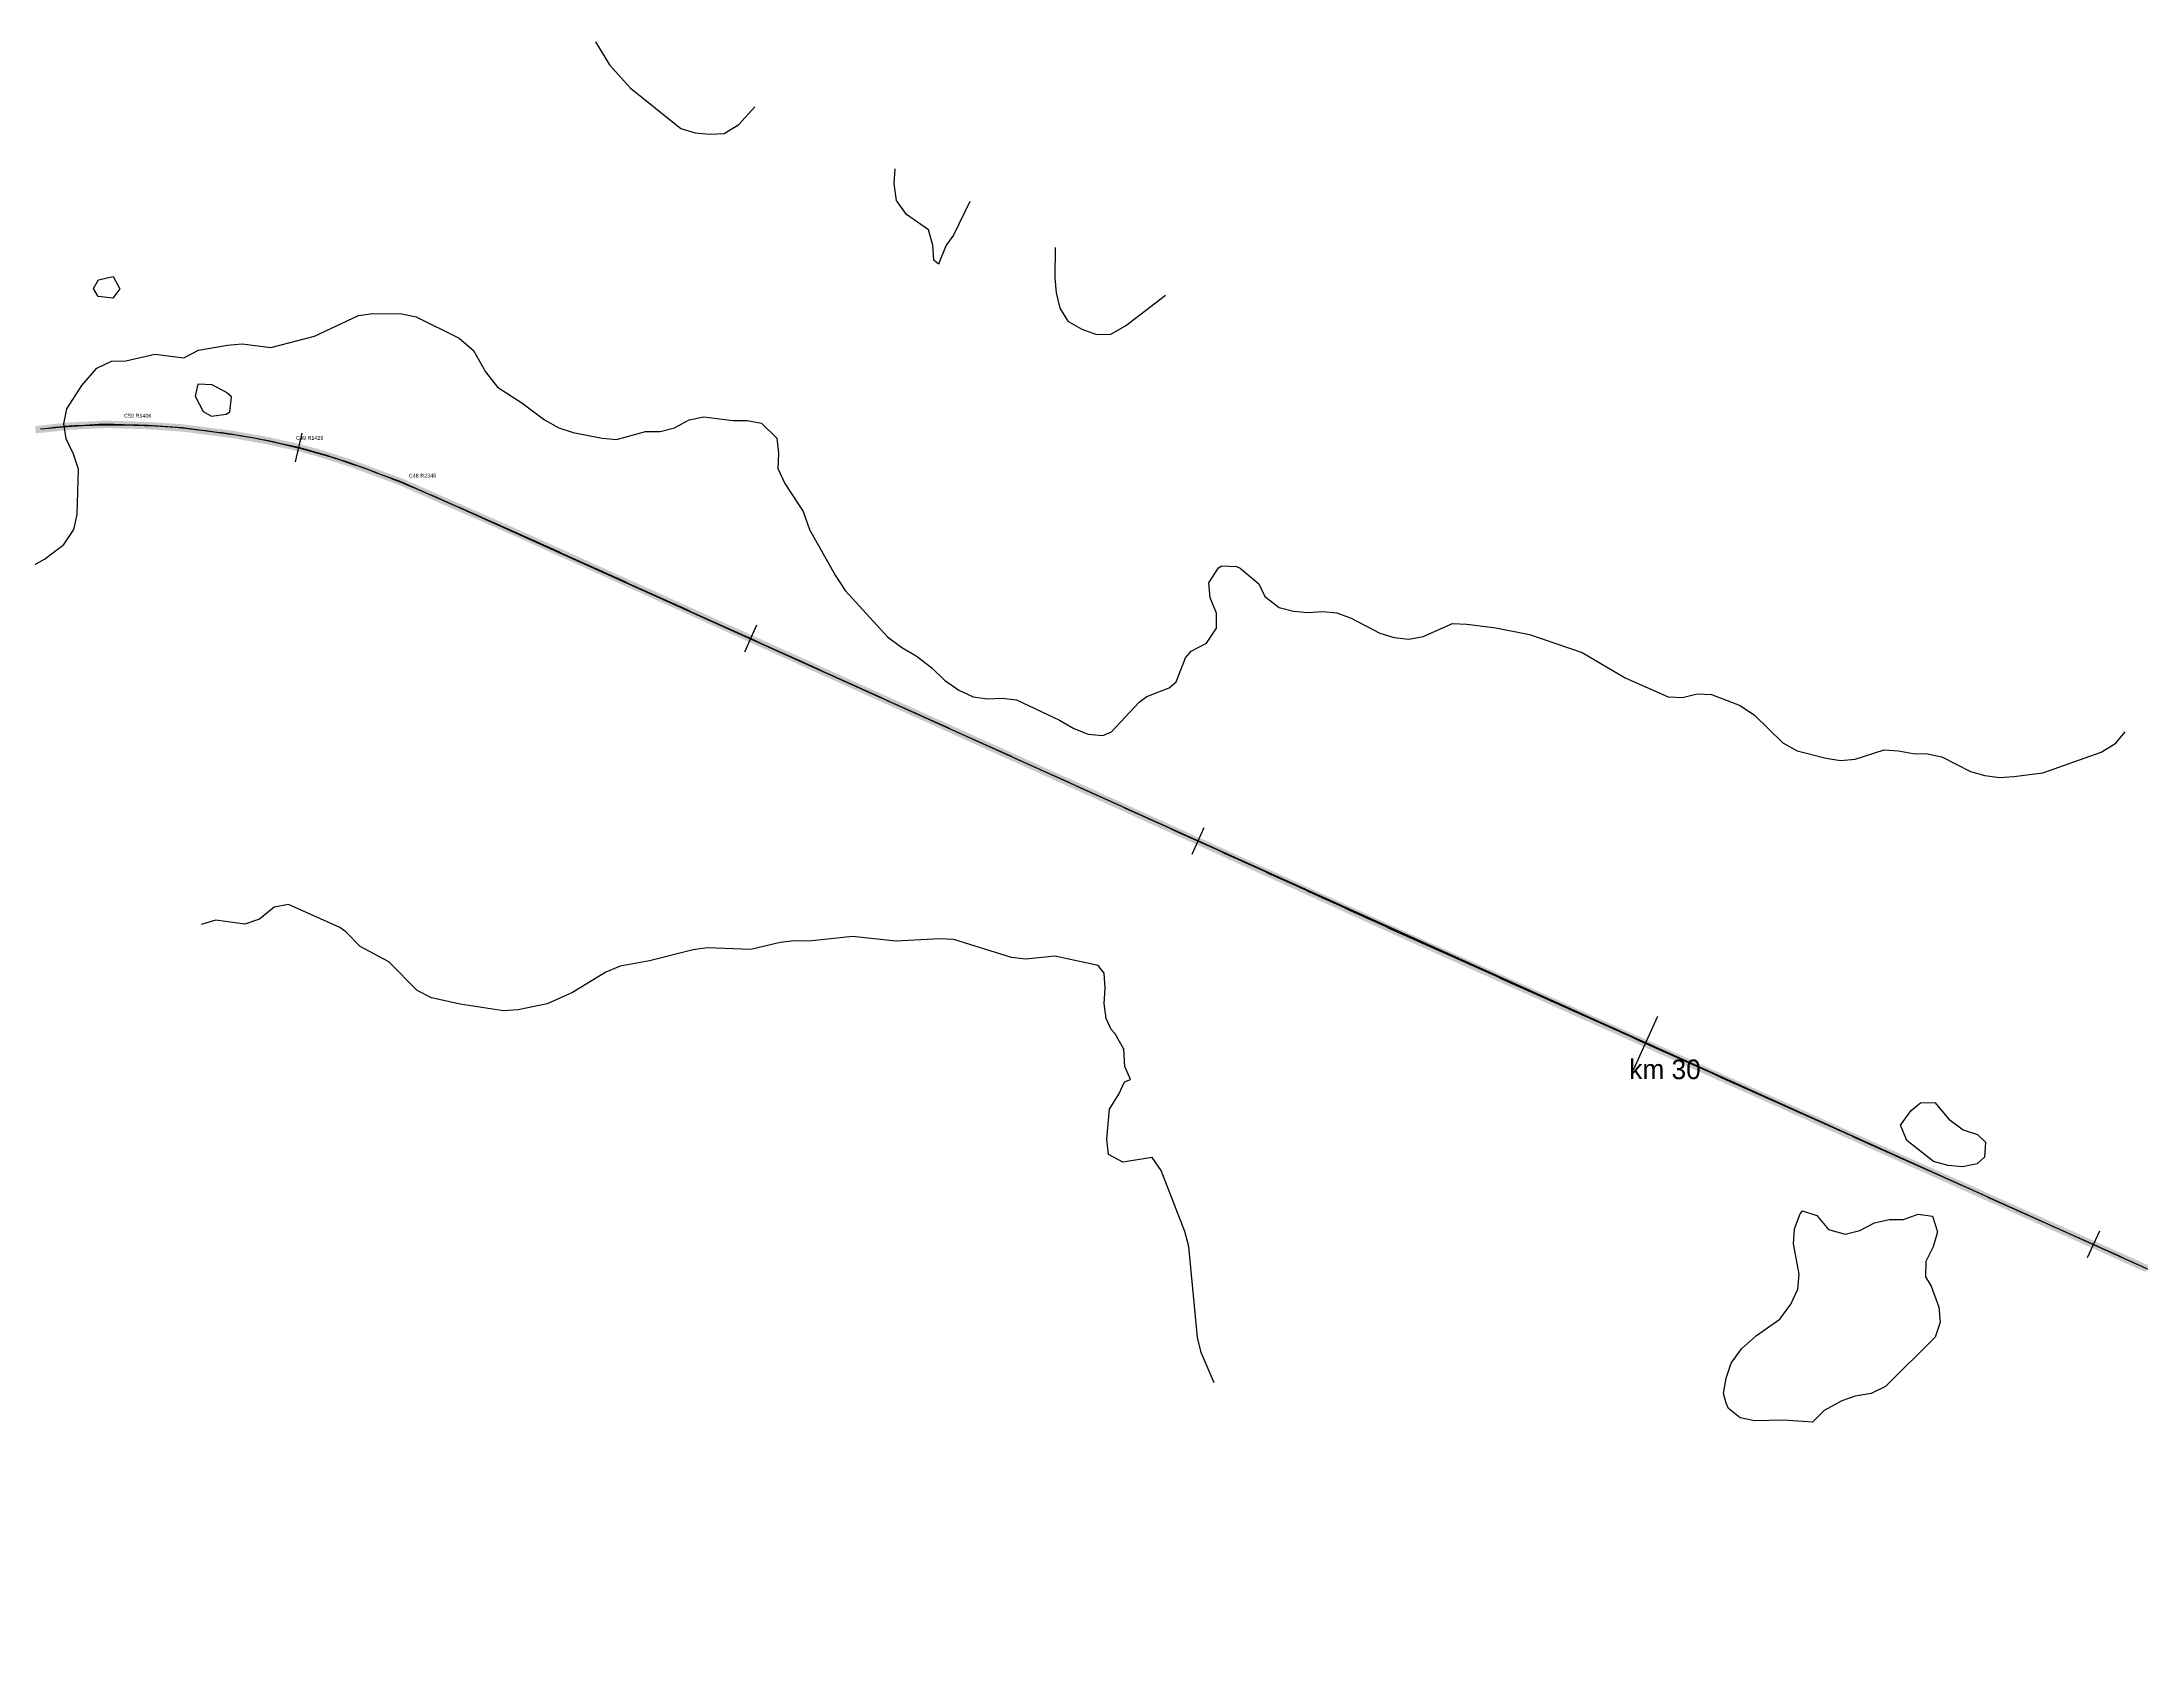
# Model space of a CAD drawing. Header units: metres. Extents: x 697254 to 930473, y 8023396 to 8227001.
# Drawn here: x 903662 to 907945, y 8039363 to 8042645 of the extents above; entities that cross this region are included whole.
import ezdxf

# ---------------------------------------------------------------- set-up
doc = ezdxf.new("R2010")
doc.units = ezdxf.units.M
for name, color, linetype in [('ALIGNMENT_FITTED', 4, 'Continuous'), ('CENTRELINE', 7, 'Continuous'), ('CHAINAGE', 7, 'Continuous'), ('CONTOUR_10M', 33, 'Continuous'), ('CONTOUR_INDEX_50M', 34, 'Continuous'), ('CURVE_LABELS', 4, 'Continuous'), ('GRADE_0-4', 3, 'Continuous')]:
    doc.layers.add(name, color=color, linetype=linetype)

msp = doc.modelspace()

# ---------------------------------------------------------------- linework, layer by layer
at = {"layer": 'ALIGNMENT_FITTED'}
for p, q in [((903661.7, 8041855.6), (903661.5, 8041855.6)), ((904018, 8041848.9), (903995.7, 8041851.8)), ((909683.1, 8039362.5), (904477.3, 8041711))]:
    msp.add_line(p, q, dxfattribs=at)
for centre, radius, start, end in [((903812.8, 8040458.2), 1405.5, 82.5251, 96.1733), ((903832.1, 8040432.2), 1428.8, 69.6139, 82.5251), ((903513, 8039573.6), 2344.8, 65.7188, 69.6139)]:
    msp.add_arc(centre, radius, start, end, dxfattribs=at)
at = {"layer": 'CENTRELINE'}
msp.add_polyline3d([(907946, 8040146.6, 1447.9), (907936.8, 8040150.7, 1447.9), (907927.7, 8040154.8, 1447.7), (907918.6, 8040158.9, 1447.6), (907909.4, 8040163, 1447.6), (907900.3, 8040167.2, 1447.9), (907891.2, 8040171.3, 1448), (907882, 8040175.4, 1448.1), (907872.9, 8040179.5, 1448.3), (907863.7, 8040183.6, 1448.4), (907854.6, 8040187.7, 1448.2), (907845.5, 8040191.8, 1448), (907836.3, 8040195.9, 1447.7), (907827.2, 8040200, 1447.4), (907818.1, 8040204.1, 1447.1), (907808.9, 8040208.2, 1446.9), (907799.8, 8040212.3, 1446.8), (907790.6, 8040216.4, 1446.9), (907781.5, 8040220.5, 1446.9), (907772.4, 8040224.6, 1447.3), (907763.2, 8040228.7, 1447.6), (907754.1, 8040232.8, 1447.6), (907745, 8040236.9, 1447.5), (907735.8, 8040241, 1447.5), (907726.7, 8040245.1, 1447.6), (907717.5, 8040249.2, 1447.8), (907708.4, 8040253.3, 1448.1), (907699.3, 8040257.4, 1448.2), (907690.1, 8040261.5, 1448.1), (907681, 8040265.6, 1447.8), (907671.9, 8040269.7, 1447.6), (907662.7, 8040273.8, 1447.6), (907653.6, 8040277.9, 1447.7), (907644.4, 8040282, 1447.7), (907635.3, 8040286.1, 1447.7), (907626.2, 8040290.2, 1447.6), (907617, 8040294.3, 1447.5), (907607.9, 8040298.4, 1447.5), (907598.8, 8040302.5, 1447.6), (907589.6, 8040306.7, 1447.6), (907580.5, 8040310.8, 1447.7), (907571.3, 8040314.9, 1448), (907562.2, 8040319, 1448.1), (907553.1, 8040323.1, 1448.1), (907543.9, 8040327.2, 1448.1), (907534.8, 8040331.3, 1448.3), (907525.7, 8040335.4, 1448.5), (907516.5, 8040339.5, 1448.7), (907507.4, 8040343.6, 1448.6), (907498.2, 8040347.7, 1448.6), (907489.1, 8040351.8, 1448.4), (907480, 8040355.9, 1448.4), (907470.8, 8040360, 1448.3), (907461.7, 8040364.1, 1448.2), (907452.5, 8040368.2, 1448.1), (907443.4, 8040372.3, 1448.1), (907434.3, 8040376.4, 1448.1), (907425.1, 8040380.5, 1448.2), (907416, 8040384.6, 1448.3), (907406.9, 8040388.7, 1448.3), (907397.7, 8040392.8, 1448.4), (907388.6, 8040396.9, 1448.5), (907379.4, 8040401, 1448.6), (907370.3, 8040405.1, 1448.7), (907361.2, 8040409.2, 1448.8), (907352, 8040413.3, 1449), (907342.9, 8040417.4, 1449.2), (907333.8, 8040421.5, 1449), (907324.6, 8040425.6, 1448.8), (907315.5, 8040429.7, 1448.5), (907306.3, 8040433.8, 1448.5), (907297.2, 8040437.9, 1448.5), (907288.1, 8040442, 1448.2), (907278.9, 8040446.1, 1448), (907269.8, 8040450.3, 1447.7), (907260.7, 8040454.4, 1447.6), (907251.5, 8040458.5, 1447.5), (907242.4, 8040462.6, 1447.5), (907233.2, 8040466.7, 1447.4), (907224.1, 8040470.8, 1447.3), (907215, 8040474.9, 1447.3), (907205.8, 8040479, 1447.3), (907196.7, 8040483.1, 1447.4), (907187.6, 8040487.2, 1447.5), (907178.4, 8040491.3, 1447.7), (907169.3, 8040495.4, 1447.9), (907160.1, 8040499.5, 1448.2), (907151, 8040503.6, 1448.6), (907141.9, 8040507.7, 1448.8), (907132.7, 8040511.8, 1448.6), (907123.6, 8040515.9, 1448.2), (907114.4, 8040520, 1447.8), (907105.3, 8040524.1, 1447.6), (907096.2, 8040528.2, 1447.7), (907087, 8040532.3, 1447.7), (907077.9, 8040536.4, 1447.8), (907068.8, 8040540.5, 1447.9), (907059.6, 8040544.6, 1447.8), (907050.5, 8040548.8, 1447.6), (907041.4, 8040552.9, 1447.9), (907032.3, 8040557.1, 1448.1), (907023.2, 8040561.2, 1448.4), (907014, 8040565.4, 1448.5), (907004.9, 8040569.5, 1448.7), (906995.8, 8040573.6, 1448.9), (906986.6, 8040577.7, 1448.7), (906977.5, 8040581.8, 1448.4), (906968.4, 8040585.9, 1448), (906959.2, 8040590, 1447.7), (906950.1, 8040594.1, 1447.5), (906941, 8040598.2, 1447.1), (906931.8, 8040602.3, 1446.9), (906922.7, 8040606.4, 1447.3), (906913.5, 8040610.5, 1447.7), (906904.4, 8040614.6, 1448.2), (906895.3, 8040618.7, 1448), (906886.1, 8040622.8, 1447.9), (906877, 8040626.9, 1447.7), (906867.8, 8040631, 1447.4), (906858.7, 8040635.1, 1447.1), (906849.6, 8040639.2, 1446.6), (906840.4, 8040643.3, 1446.5), (906831.3, 8040647.4, 1446.6), (906822.2, 8040651.5, 1446.7), (906813, 8040655.6, 1446.7), (906803.9, 8040659.7, 1446.7), (906794.7, 8040663.8, 1446.7), (906785.6, 8040667.9, 1446.6), (906776.5, 8040672, 1446.7), (906767.3, 8040676.2, 1446.9), (906758.2, 8040680.3, 1447.2), (906749.1, 8040684.4, 1447), (906739.9, 8040688.5, 1446.9), (906730.8, 8040692.6, 1446.8), (906721.6, 8040696.7, 1446.6), (906712.5, 8040700.8, 1446.2), (906703.4, 8040704.9, 1445.7), (906694.2, 8040709, 1445.5), (906685.1, 8040713.1, 1445.4), (906675.9, 8040717.2, 1445.4), (906666.8, 8040721.3, 1445.3), (906657.7, 8040725.4, 1445.1), (906648.5, 8040729.5, 1444.8), (906639.4, 8040733.6, 1444.7), (906630.3, 8040737.7, 1444.7), (906621.1, 8040741.8, 1444.7), (906612, 8040745.9, 1444.6), (906602.8, 8040750, 1444.8), (906593.7, 8040754.1, 1445), (906584.6, 8040758.2, 1445.3), (906575.4, 8040762.3, 1445.1), (906566.3, 8040766.4, 1444.8), (906557.2, 8040770.5, 1444.6), (906548, 8040774.6, 1444.5), (906538.9, 8040778.7, 1444.5), (906529.7, 8040782.8, 1444.4), (906520.6, 8040786.9, 1444.6), (906511.5, 8040791, 1445), (906502.3, 8040795.1, 1445.5), (906493.2, 8040799.2, 1445.7), (906484, 8040803.3, 1445.5), (906474.9, 8040807.4, 1445.3), (906465.8, 8040811.5, 1445.1), (906456.6, 8040815.6, 1444.9), (906447.5, 8040819.7, 1444.7), (906438.4, 8040823.8, 1444.6), (906429.2, 8040828, 1444.3), (906420.1, 8040832.1, 1444), (906411, 8040836.3, 1443.8), (906401.9, 8040840.4, 1444), (906392.8, 8040844.6, 1444.5), (906383.7, 8040848.7, 1445.2), (906374.6, 8040852.9, 1445.4), (906365.4, 8040857, 1444.8), (906356.3, 8040861.2, 1444), (906347.2, 8040865.3, 1443.4), (906338.1, 8040869.5, 1443.6), (906329, 8040873.7, 1443.7), (906319.9, 8040877.8, 1443.7), (906310.8, 8040882, 1443.6), (906301.6, 8040886.1, 1443.6), (906292.5, 8040890.3, 1443.7), (906283.4, 8040894.4, 1443.5), (906274.3, 8040898.6, 1443.4), (906265.2, 8040902.7, 1443.4), (906256.1, 8040906.9, 1443.2), (906247, 8040911, 1443.1), (906237.8, 8040915.2, 1442.9), (906228.7, 8040919.3, 1442.8), (906219.6, 8040923.5, 1443), (906210.5, 8040927.7, 1443.3), (906201.4, 8040931.8, 1443.3), (906192.3, 8040936, 1442.9), (906183.1, 8040940.1, 1442.5), (906174, 8040944.3, 1442), (906164.9, 8040948.4, 1441.9), (906155.8, 8040952.6, 1441.9), (906146.7, 8040956.7, 1441.8), (906137.6, 8040960.9, 1441.8), (906128.5, 8040965, 1441.7), (906119.3, 8040969.2, 1441.6), (906110.2, 8040973.3, 1441.6), (906101.1, 8040977.5, 1441.7), (906092, 8040981.7, 1441.8), (906082.9, 8040985.8, 1441.9), (906073.8, 8040990, 1441.6), (906064.7, 8040994.1, 1441.3), (906055.5, 8040998.3, 1440.9), (906046.4, 8041002.4, 1440.9), (906037.3, 8041006.5, 1440.8), (906028.2, 8041010.7, 1440.7), (906019.1, 8041014.8, 1440.7), (906009.9, 8041019, 1440.6), (906000.8, 8041023.1, 1440.6), (905991.7, 8041027.3, 1440.7), (905982.6, 8041031.4, 1440.8), (905973.5, 8041035.5, 1440.9), (905964.3, 8041039.7, 1440.9), (905955.2, 8041043.8, 1440.8), (905946.1, 8041048, 1440.7), (905937, 8041052.1, 1440.6), (905927.9, 8041056.3, 1440.6), (905918.7, 8041060.4, 1440.7), (905909.6, 8041064.5, 1440.7), (905900.5, 8041068.7, 1440.8), (905891.4, 8041072.8, 1440.8), (905882.3, 8041077, 1440.7), (905873.2, 8041081.1, 1440.7), (905864, 8041085.3, 1440.7), (905854.9, 8041089.4, 1440.7), (905845.8, 8041093.5, 1440.7), (905836.7, 8041097.7, 1440.8), (905827.6, 8041101.8, 1440.8), (905818.4, 8041106, 1440.8), (905809.3, 8041110.1, 1440.8), (905800.2, 8041114.3, 1440.8), (905791.1, 8041118.4, 1440.7), (905782, 8041122.5, 1440.6), (905772.8, 8041126.7, 1440.5), (905763.7, 8041130.8, 1440.6), (905754.6, 8041135, 1440.7), (905745.5, 8041139.1, 1440.7), (905736.3, 8041143.2, 1440.8), (905727.2, 8041147.4, 1440.7), (905718.1, 8041151.5, 1440.8), (905709, 8041155.6, 1441), (905699.8, 8041159.7, 1441.4), (905690.7, 8041163.9, 1441.6), (905681.6, 8041168, 1441.7), (905672.5, 8041172.1, 1441.7), (905663.3, 8041176.3, 1441.6), (905654.2, 8041180.4, 1441.3), (905645.1, 8041184.5, 1441), (905636, 8041188.6, 1441), (905626.8, 8041192.8, 1440.9), (905617.7, 8041196.9, 1440.9), (905608.6, 8041201, 1441), (905599.5, 8041205.1, 1441.1), (905590.3, 8041209.3, 1441.3), (905581.2, 8041213.4, 1441.4), (905572.1, 8041217.5, 1441.4), (905563, 8041221.7, 1441.4), (905553.8, 8041225.8, 1441.3), (905544.7, 8041229.9, 1441.2), (905535.6, 8041234, 1441), (905526.4, 8041238.2, 1440.9), (905517.3, 8041242.3, 1440.8), (905508.2, 8041246.4, 1440.8), (905499.1, 8041250.6, 1440.8), (905489.9, 8041254.7, 1440.8), (905480.8, 8041258.8, 1440.9), (905471.7, 8041262.9, 1440.9), (905462.6, 8041267.1, 1440.9), (905453.4, 8041271.2, 1441), (905444.3, 8041275.3, 1441.1), (905435.2, 8041279.5, 1441), (905426.1, 8041283.6, 1440.9), (905416.9, 8041287.7, 1440.8), (905407.8, 8041291.8, 1440.9), (905398.7, 8041296, 1441), (905389.6, 8041300.1, 1441.1), (905380.4, 8041304.2, 1441.2), (905371.3, 8041308.4, 1441.1), (905362.2, 8041312.5, 1441.1), (905353.1, 8041316.6, 1441.1), (905343.9, 8041320.7, 1441.2), (905334.8, 8041324.9, 1441.4), (905325.7, 8041329, 1441.6), (905316.5, 8041333.1, 1441.6), (905307.4, 8041337.3, 1441.7), (905298.3, 8041341.4, 1441.7), (905289.2, 8041345.5, 1441.7), (905280, 8041349.6, 1441.7), (905270.9, 8041353.8, 1441.7), (905261.8, 8041357.9, 1441.6), (905252.7, 8041362, 1441.6), (905243.5, 8041366.2, 1441.6), (905234.4, 8041370.3, 1441.5), (905225.3, 8041374.4, 1441.5), (905216.2, 8041378.5, 1441.7), (905207, 8041382.7, 1441.9), (905197.9, 8041386.8, 1442.1), (905188.8, 8041390.9, 1442.1), (905179.7, 8041395, 1442.1), (905170.5, 8041399.2, 1442.2), (905161.4, 8041403.3, 1442.4), (905152.3, 8041407.4, 1442.6), (905143.2, 8041411.6, 1442.7), (905134, 8041415.7, 1442.9), (905124.9, 8041419.8, 1443), (905115.8, 8041423.9, 1442.9), (905106.6, 8041428.1, 1442.8), (905097.5, 8041432.2, 1442.8), (905088.4, 8041436.3, 1442.7), (905079.3, 8041440.5, 1442.8), (905070.1, 8041444.6, 1442.8), (905061, 8041448.7, 1442.8), (905051.9, 8041452.8, 1442.8), (905042.8, 8041457, 1442.8), (905033.6, 8041461.1, 1442.7), (905024.5, 8041465.2, 1442.7), (905015.4, 8041469.4, 1442.6), (905006.3, 8041473.5, 1442.7), (904997.1, 8041477.6, 1442.9), (904988, 8041481.7, 1443.1), (904978.9, 8041485.9, 1443.3), (904969.8, 8041490, 1443.4), (904960.6, 8041494.1, 1443.5), (904951.5, 8041498.2, 1443.5), (904942.4, 8041502.4, 1443.4), (904933.3, 8041506.5, 1443.4), (904924.1, 8041510.6, 1443.6), (904915, 8041514.8, 1443.9), (904905.9, 8041518.9, 1444), (904896.7, 8041523, 1444.1), (904887.6, 8041527.1, 1444.1), (904878.5, 8041531.3, 1444.2), (904869.4, 8041535.4, 1444.3), (904860.2, 8041539.5, 1444.4), (904851.1, 8041543.7, 1444.8), (904842, 8041547.8, 1445.2), (904832.9, 8041551.9, 1445.5), (904823.7, 8041556, 1445.5), (904814.6, 8041560.2, 1445.2), (904805.5, 8041564.3, 1444.9), (904796.4, 8041568.4, 1444.7), (904787.2, 8041572.5, 1444.7), (904778.1, 8041576.7, 1444.8), (904769, 8041580.8, 1444.7), (904759.9, 8041584.9, 1444.6), (904750.7, 8041589.1, 1444.5), (904741.6, 8041593.2, 1444.5), (904732.5, 8041597.3, 1444.3), (904723.4, 8041601.4, 1444.2), (904714.2, 8041605.6, 1444.1), (904705.1, 8041609.7, 1444.2), (904696, 8041613.8, 1444.3), (904686.8, 8041618, 1444.5), (904677.7, 8041622.1, 1444.5), (904668.6, 8041626.2, 1444.3), (904659.5, 8041630.3, 1444.1), (904650.3, 8041634.5, 1444), (904641.2, 8041638.6, 1444), (904632.1, 8041642.7, 1444), (904622.9, 8041646.8, 1443.9), (904613.8, 8041650.8, 1444), (904604.6, 8041654.9, 1444), (904595.4, 8041658.9, 1444.1), (904586.3, 8041662.9, 1444), (904577.1, 8041667, 1444.1), (904567.9, 8041671, 1444.3), (904558.8, 8041675.1, 1444.4), (904549.6, 8041679.1, 1444.3), (904540.4, 8041683.1, 1444.1), (904531.3, 8041687.2, 1443.8), (904522.1, 8041691.2, 1443.8), (904513, 8041695.3, 1443.8), (904503.8, 8041699.3, 1443.8), (904494.6, 8041703.3, 1443.8), (904485.5, 8041707.4, 1443.7), (904476.3, 8041711.4, 1443.6), (904467.1, 8041715.5, 1443.6), (904458, 8041719.5, 1443.6), (904448.8, 8041723.6, 1443.4), (904439.6, 8041727.6, 1443.4), (904430.5, 8041731.6, 1443.3), (904421.3, 8041735.7, 1443.3), (904412.1, 8041739.7, 1443.4), (904403, 8041743.8, 1443.4), (904393.8, 8041747.8, 1443.4), (904384.4, 8041751.3, 1443.4), (904375, 8041754.8, 1443.2), (904365.6, 8041758.3, 1443.1), (904356.2, 8041761.7, 1443.1), (904346.9, 8041765.2, 1443.3), (904337.5, 8041768.7, 1443.3), (904328.1, 8041772.2, 1443.2), (904318.7, 8041775.7, 1443.1), (904309.3, 8041779.2, 1442.9), (904299.9, 8041782.7, 1442.8), (904290.5, 8041786.2, 1442.7), (904281, 8041789.4, 1442.6), (904271.5, 8041792.4, 1442.4), (904261.9, 8041795.4, 1442.6), (904252.4, 8041798.4, 1442.7), (904242.8, 8041801.4, 1442.8), (904233.3, 8041804.4, 1442.8), (904223.7, 8041807.4, 1442.7), (904214, 8041810, 1442.7), (904204.4, 8041812.6, 1442.7), (904194.7, 8041815.2, 1442.7), (904185, 8041817.9, 1442.7), (904175.3, 8041820.1, 1442.5), (904165.5, 8041822.3, 1442.3), (904155.7, 8041824.4, 1442), (904145.9, 8041826.5, 1442), (904136.1, 8041828.7, 1442.1), (904126.4, 8041830.8, 1442.1), (904116.5, 8041832.7, 1442.1), (904106.7, 8041834.5, 1442), (904096.8, 8041836.3, 1442), (904086.9, 8041838.1, 1441.8), (904077.1, 8041839.9, 1441.7), (904067.2, 8041841.7, 1441.5), (904057.4, 8041843.5, 1441.5), (904047.5, 8041845, 1441.4), (904037.6, 8041846.3, 1441.3), (904027.6, 8041847.6, 1441.4), (904017.7, 8041848.9, 1441.6), (904007.8, 8041850.2, 1441.7), (903997.8, 8041851.5, 1441.9), (903987.9, 8041852.8, 1442.1), (903978, 8041854.1, 1442.3), (903968, 8041855.4, 1442.9), (903958.1, 8041856.7, 1443.5), (903948.2, 8041857.9, 1444), (903938.2, 8041858.6, 1444.6), (903928.2, 8041859.2, 1445.2), (903918.2, 8041859.9, 1445.8), (903908.2, 8041860.6, 1444.7), (903898.2, 8041861.3, 1443.7), (903888.2, 8041862, 1442.7), (903878.2, 8041862.7, 1442.3), (903868.2, 8041863.1, 1441.8), (903858.2, 8041863.4, 1441.4), (903848.2, 8041863.6, 1441.2), (903838.2, 8041863.9, 1441), (903828.2, 8041864.2, 1440.8), (903818.2, 8041864.5, 1440.7), (903808.1, 8041864.8, 1440.6), (903798.1, 8041865.1, 1440.6), (903788.1, 8041865.1, 1440.7), (903778.1, 8041864.6, 1440.7), (903768.1, 8041864.1, 1440.7), (903758.1, 8041863.6, 1440.6), (903748.1, 8041863.1, 1440.4), (903738.1, 8041862.5, 1440.3), (903728.1, 8041862, 1440.2), (903718.1, 8041861.5, 1440.1), (903708.1, 8041860.6, 1440), (903698.2, 8041859.6, 1440), (903688.2, 8041858.5, 1440), (903678.2, 8041857.4, 1439.9), (903668.3, 8041856.3, 1439.6), (903658.3, 8041855.3, 1439.4)], dxfattribs=at)
at = {"layer": 'CHAINAGE'}
for p, q in [((904191.8, 8041847.1), (904178.3, 8041788.7)), ((905119, 8041455.4), (905094.3, 8041400.7)), ((906031.5, 8041042.1), (906006.7, 8040987.5)), ((906956.4, 8040657.1), (906907.2, 8040547.6)), ((907857.8, 8040219.1), (907833.2, 8040164.4))]:
    msp.add_line(p, q, dxfattribs=at)
at = {"layer": 'CONTOUR_10M'}
for points, elevation in [([(904790.8, 8042645.4), (904819.4, 8042598.9), (904861, 8042551.5), (904964.4, 8042468.9), (904993.7, 8042460.2), (905023.2, 8042457), (905052.7, 8042458.6), (905082.6, 8042477), (905115.5, 8042512.9)], 1430), ([(905554, 8042319.6), (905521, 8042251.1), (905505.5, 8042230.5), (905490.2, 8042192.3), (905480.4, 8042200.2), (905478.4, 8042231), (905469.8, 8042262), (905424.9, 8042293.7), (905404.3, 8042321.8), (905399.7, 8042355.8), (905402.1, 8042386.6)], 1440), ([(905727.8, 8042226), (905727.6, 8042164.4), (905730.3, 8042133.5), (905737.9, 8042102.6), (905753.6, 8042075.8), (905782.8, 8042059.5), (905812.1, 8042048.5), (905841.7, 8042049.5), (905871.5, 8042066.3), (905952.8, 8042129)], 1430), ([(903766.5, 8042142.5), (903777.1, 8042160.2), (903806.8, 8042167.2), (903820.2, 8042141.4), (903805.9, 8042122.8), (903776.4, 8042125.8), (903766.5, 8042142.5)], 1440), ([(903617.4, 8041562.6), (903666.7, 8041590.1), (903706.5, 8041620.1), (903726.8, 8041650.5), (903733.3, 8041681.1), (903736, 8041773.5), (903725.8, 8041804.5), (903711, 8041835.6), (903706.5, 8041866.5), (903712.1, 8041897.2), (903743.2, 8041944.4), (903773.4, 8041980.2), (903803.3, 8041994.1), (903832.8, 8041994.9), (903892.1, 8042008.2), (903951, 8042001), (903980.9, 8042016.7), (904040.1, 8042027), (904069.7, 8042029.8), (904128.6, 8042021.7), (904217.6, 8042045.1), (904307.1, 8042087.2), (904336.7, 8042091.5), (904395.7, 8042090.7), (904425.1, 8042084.4), (904512.8, 8042041.3), (904541.8, 8042016.2), (904566.2, 8041972.3), (904590.5, 8041941), (904640.2, 8041909.2), (904686.6, 8041874.5), (904715.8, 8041857.8), (904745.1, 8041848.7), (904804, 8041837), (904833.4, 8041834.5), (904892.8, 8041850.7), (904922.3, 8041850.9), (904952, 8041858.2), (904981.9, 8041874.7), (905011.5, 8041880.7), (905070.4, 8041873.2), (905099.9, 8041872.8), (905129.3, 8041867.4), (905160.6, 8041837.1), (905163.7, 8041806.2), (905162.7, 8041775.4), (905176.5, 8041744.4), (905214.3, 8041687.2), (905227.1, 8041650.9), (905279.6, 8041557.5), (905299.8, 8041526.3), (905386.3, 8041431.8), (905415.3, 8041410.1), (905444.5, 8041393.2), (905476.6, 8041368.7), (905502.6, 8041343.6), (905531.7, 8041322.8), (905560.9, 8041309.2), (905590.4, 8041305.1), (905619.9, 8041306.7), (905649.4, 8041303.2), (905737.1, 8041261.7), (905766.3, 8041244.9), (905795.6, 8041233.3), (905825, 8041230.3), (905842.7, 8041238), (905899.4, 8041298.5), (905915.2, 8041309.7), (905960.8, 8041328), (905974.9, 8041339.8), (905993.7, 8041389), (906005.7, 8041402.2), (906037, 8041418.9), (906057.2, 8041449.3), (906057.3, 8041480.1), (906044, 8041511.2), (906041.2, 8041542), (906061.5, 8041572.4), (906068.3, 8041576.8), (906097.8, 8041575.4), (906105.2, 8041571.5), (906143.4, 8041539.9), (906155.6, 8041513.7), (906184.7, 8041491.8), (906214, 8041484.3), (906243.5, 8041481.2), (906273.1, 8041483.6), (906302.5, 8041480.5), (906331.8, 8041469.9), (906390.3, 8041439.2), (906419.6, 8041430.1), (906449.1, 8041426.9), (906478.7, 8041432.4), (906538.3, 8041458.6), (906567.8, 8041457.8), (906626.7, 8041449.8), (906695.4, 8041436.3), (906802.8, 8041399.6), (906890.4, 8041348.1), (906978.1, 8041309.5), (907007.6, 8041307.7), (907037.3, 8041315.7), (907066.8, 8041314.4), (907125.4, 8041291.6), (907154.5, 8041272.1), (907212.4, 8041215.5), (907241.6, 8041199.3), (907300.4, 8041184), (907329.8, 8041179.5), (907359.4, 8041181.9), (907418.8, 8041200.9), (907448.3, 8041199.2), (907477.7, 8041193.9), (907507.2, 8041193.2), (907536.6, 8041186.9), (907595.1, 8041156.8), (907624.4, 8041148.6), (907653.9, 8041144.7), (907683.4, 8041146.5), (907742.6, 8041154.1), (907861.6, 8041196.2), (907891.5, 8041214.5), (907910.6, 8041238.2)], 1440), ([(903979.5, 8041947.4), (903974, 8041922.7), (903990.6, 8041891.5), (904007.7, 8041881.6), (904037.3, 8041886), (904044.5, 8041890.5), (904048.3, 8041921.2), (904038.2, 8041930.1), (904009, 8041945.9), (903979.5, 8041947.4)], 1440), ([(906052.7, 8039909.4), (906025.9, 8039971.5), (906018.5, 8040002.5), (906000.5, 8040187.6), (905992.4, 8040218.6), (905944, 8040342.8), (905925.7, 8040369.7), (905866.4, 8040360.2), (905836.7, 8040375.8), (905833.2, 8040406.6), (905838.7, 8040468.1), (905858.2, 8040498.5), (905869.7, 8040523.8), (905881.5, 8040528.8), (905870.4, 8040555.1), (905868.3, 8040590.7), (905850.5, 8040621.9), (905842.4, 8040630.4), (905832.3, 8040653), (905827.7, 8040683.9), (905830, 8040714.7), (905827.7, 8040745.5), (905815.5, 8040761.4), (905727.3, 8040780.4), (905668.2, 8040773.9), (905638.7, 8040777.6), (905521.4, 8040814.3), (905491.9, 8040815.8), (905403.2, 8040810.7), (905314.8, 8040820.4), (905226, 8040810.8), (905196.5, 8040811.4), (905166.9, 8040808.3), (905107.6, 8040793.6), (905019.1, 8040796.9), (904989.5, 8040793.1), (904900.5, 8040771), (904841.2, 8040759.9), (904811.4, 8040747.4), (904743.9, 8040705.9), (904692, 8040682.8), (904632.7, 8040670.5), (904603.2, 8040669), (904514.9, 8040682.5), (904456.1, 8040695.4), (904426.8, 8040710), (904369, 8040768.6), (904310.6, 8040800.2), (904281.7, 8040830.1), (904269.2, 8040838.7), (904164.7, 8040885.8), (904135.1, 8040880.5), (904105, 8040855.9), (904075.3, 8040845.2), (904016.4, 8040853.4), (903986, 8040844.5)], 1440)]:
    msp.add_lwpolyline(points, dxfattribs=dict(at, elevation=elevation))
at = {"layer": 'CONTOUR_INDEX_50M', "elevation": 1450}
for points in [[(907473.7, 8040465.6), (907492.7, 8040480.8), (907522.3, 8040481.8), (907551.1, 8040447.3), (907580.2, 8040426), (907609.5, 8040416.1), (907625.6, 8040400.9), (907623.8, 8040370.2), (907608.3, 8040356.8), (907578.6, 8040350.2), (907549.2, 8040352.8), (907519.8, 8040361.6), (907464.8, 8040404.2), (907452.1, 8040435.3), (907473.7, 8040465.6)], [(907247.3, 8040254.7), (907252, 8040260.8), (907281.4, 8040251.3), (907305.3, 8040222.7), (907339.6, 8040212.7), (907369.3, 8040220.7), (907399.1, 8040236.1), (907428.8, 8040242.8), (907458.3, 8040242.9), (907488.1, 8040253.5), (907517.5, 8040249.7), (907527.5, 8040218.1), (907518.6, 8040187.5), (907504, 8040157), (907503.5, 8040126.2), (907514.6, 8040107.2), (907530.6, 8040064.1), (907533.1, 8040033.2), (907523.2, 8040002.6), (907421.9, 8039901.9), (907392.1, 8039888.1), (907359.8, 8039882.8), (907332.7, 8039872.9), (907296.5, 8039853.2), (907272.8, 8039829.4), (907213.8, 8039833.4), (907154.7, 8039832.4), (907125.3, 8039838.6), (907101.2, 8039857.2), (907096.4, 8039868.1), (907091, 8039888.2), (907096.7, 8039918.9), (907106.8, 8039949.5), (907128.2, 8039978.9), (907158.3, 8040006.1), (907206, 8040039.9), (907228.7, 8040070.2), (907242.8, 8040100.7), (907245.2, 8040131.5), (907234.1, 8040193.3), (907236.3, 8040224.1), (907247.3, 8040254.7)]]:
    msp.add_lwpolyline(points, dxfattribs=at)
at = {"layer": 'GRADE_0-4', "const_width": 15}
msp.add_lwpolyline([(907955.1, 8040142.5), (907946, 8040146.6), (907936.8, 8040150.7), (907927.7, 8040154.8), (907918.6, 8040158.9), (907909.4, 8040163), (907900.3, 8040167.2), (907891.2, 8040171.3), (907882, 8040175.4), (907872.9, 8040179.5), (907863.7, 8040183.6), (907854.6, 8040187.7), (907845.5, 8040191.8), (907836.3, 8040195.9), (907827.2, 8040200), (907818.1, 8040204.1), (907808.9, 8040208.2), (907799.8, 8040212.3), (907790.6, 8040216.4), (907781.5, 8040220.5), (907772.4, 8040224.6), (907763.2, 8040228.7), (907754.1, 8040232.8), (907745, 8040236.9), (907735.8, 8040241), (907726.7, 8040245.1), (907717.5, 8040249.2), (907708.4, 8040253.3), (907699.3, 8040257.4), (907690.1, 8040261.5), (907681, 8040265.6), (907671.9, 8040269.7), (907662.7, 8040273.8), (907653.6, 8040277.9), (907644.4, 8040282), (907635.3, 8040286.1), (907626.2, 8040290.2), (907617, 8040294.3), (907607.9, 8040298.4), (907598.8, 8040302.5), (907589.6, 8040306.7), (907580.5, 8040310.8), (907571.3, 8040314.9), (907562.2, 8040319), (907553.1, 8040323.1), (907543.9, 8040327.2), (907534.8, 8040331.3), (907525.7, 8040335.4), (907516.5, 8040339.5), (907507.4, 8040343.6), (907498.2, 8040347.7), (907489.1, 8040351.8), (907480, 8040355.9), (907470.8, 8040360), (907461.7, 8040364.1), (907452.5, 8040368.2), (907443.4, 8040372.3), (907434.3, 8040376.4), (907425.1, 8040380.5), (907416, 8040384.6), (907406.9, 8040388.7), (907397.7, 8040392.8), (907388.6, 8040396.9), (907379.4, 8040401), (907370.3, 8040405.1), (907361.2, 8040409.2), (907352, 8040413.3), (907342.9, 8040417.4), (907333.8, 8040421.5), (907324.6, 8040425.6), (907315.5, 8040429.7), (907306.3, 8040433.8), (907297.2, 8040437.9), (907288.1, 8040442), (907278.9, 8040446.1), (907269.8, 8040450.3), (907260.7, 8040454.4), (907251.5, 8040458.5), (907242.4, 8040462.6), (907233.2, 8040466.7), (907224.1, 8040470.8), (907215, 8040474.9), (907205.8, 8040479), (907196.7, 8040483.1), (907187.6, 8040487.2), (907178.4, 8040491.3), (907169.3, 8040495.4), (907160.1, 8040499.5), (907151, 8040503.6), (907141.9, 8040507.7), (907132.7, 8040511.8), (907123.6, 8040515.9), (907114.4, 8040520), (907105.3, 8040524.1), (907096.2, 8040528.2), (907087, 8040532.3), (907077.9, 8040536.4), (907068.8, 8040540.5), (907059.6, 8040544.6), (907050.5, 8040548.8), (907041.4, 8040552.9), (907032.3, 8040557.1), (907023.2, 8040561.2), (907014, 8040565.4), (907004.9, 8040569.5), (906995.8, 8040573.6), (906986.6, 8040577.7), (906977.5, 8040581.8), (906968.4, 8040585.9), (906959.2, 8040590), (906950.1, 8040594.1), (906941, 8040598.2), (906931.8, 8040602.3), (906922.7, 8040606.4), (906913.5, 8040610.5), (906904.4, 8040614.6), (906895.3, 8040618.7), (906886.1, 8040622.8), (906877, 8040626.9), (906867.8, 8040631), (906858.7, 8040635.1), (906849.6, 8040639.2), (906840.4, 8040643.3), (906831.3, 8040647.4), (906822.2, 8040651.5), (906813, 8040655.6), (906803.9, 8040659.7), (906794.7, 8040663.8), (906785.6, 8040667.9), (906776.5, 8040672), (906767.3, 8040676.2), (906758.2, 8040680.3), (906749.1, 8040684.4), (906739.9, 8040688.5), (906730.8, 8040692.6), (906721.6, 8040696.7), (906712.5, 8040700.8), (906703.4, 8040704.9), (906694.2, 8040709), (906685.1, 8040713.1), (906675.9, 8040717.2), (906666.8, 8040721.3), (906657.7, 8040725.4), (906648.5, 8040729.5), (906639.4, 8040733.6), (906630.3, 8040737.7), (906621.1, 8040741.8), (906612, 8040745.9), (906602.8, 8040750), (906593.7, 8040754.1), (906584.6, 8040758.2), (906575.4, 8040762.3), (906566.3, 8040766.4), (906557.2, 8040770.5), (906548, 8040774.6), (906538.9, 8040778.7), (906529.7, 8040782.8), (906520.6, 8040786.9), (906511.5, 8040791), (906502.3, 8040795.1), (906493.2, 8040799.2), (906484, 8040803.3), (906474.9, 8040807.4), (906465.8, 8040811.5), (906456.6, 8040815.6), (906447.5, 8040819.7), (906438.4, 8040823.8), (906429.2, 8040828), (906420.1, 8040832.1), (906411, 8040836.3), (906401.9, 8040840.4), (906392.8, 8040844.6), (906383.7, 8040848.7), (906374.6, 8040852.9), (906365.4, 8040857), (906356.3, 8040861.2), (906347.2, 8040865.3), (906338.1, 8040869.5), (906329, 8040873.7), (906319.9, 8040877.8), (906310.8, 8040882), (906301.6, 8040886.1), (906292.5, 8040890.3), (906283.4, 8040894.4), (906274.3, 8040898.6), (906265.2, 8040902.7), (906256.1, 8040906.9), (906247, 8040911), (906237.8, 8040915.2), (906228.7, 8040919.3), (906219.6, 8040923.5), (906210.5, 8040927.7), (906201.4, 8040931.8), (906192.3, 8040936), (906183.1, 8040940.1), (906174, 8040944.3), (906164.9, 8040948.4), (906155.8, 8040952.6), (906146.7, 8040956.7), (906137.6, 8040960.9), (906128.5, 8040965), (906119.3, 8040969.2), (906110.2, 8040973.3), (906101.1, 8040977.5), (906092, 8040981.7), (906082.9, 8040985.8), (906073.8, 8040990), (906064.7, 8040994.1), (906055.5, 8040998.3), (906046.4, 8041002.4), (906037.3, 8041006.5), (906028.2, 8041010.7), (906019.1, 8041014.8), (906009.9, 8041019), (906000.8, 8041023.1), (905991.7, 8041027.3), (905982.6, 8041031.4), (905973.5, 8041035.5), (905964.3, 8041039.7), (905955.2, 8041043.8), (905946.1, 8041048), (905937, 8041052.1), (905927.9, 8041056.3), (905918.7, 8041060.4), (905909.6, 8041064.5), (905900.5, 8041068.7), (905891.4, 8041072.8), (905882.3, 8041077), (905873.2, 8041081.1), (905864, 8041085.3), (905854.9, 8041089.4), (905845.8, 8041093.5), (905836.7, 8041097.7), (905827.6, 8041101.8), (905818.4, 8041106), (905809.3, 8041110.1), (905800.2, 8041114.3), (905791.1, 8041118.4), (905782, 8041122.5), (905772.8, 8041126.7), (905763.7, 8041130.8), (905754.6, 8041135), (905745.5, 8041139.1), (905736.3, 8041143.2), (905727.2, 8041147.4), (905718.1, 8041151.5), (905709, 8041155.6), (905699.8, 8041159.7), (905690.7, 8041163.9), (905681.6, 8041168), (905672.5, 8041172.1), (905663.3, 8041176.3), (905654.2, 8041180.4), (905645.1, 8041184.5), (905636, 8041188.6), (905626.8, 8041192.8), (905617.7, 8041196.9), (905608.6, 8041201), (905599.5, 8041205.1), (905590.3, 8041209.3), (905581.2, 8041213.4), (905572.1, 8041217.5), (905563, 8041221.7), (905553.8, 8041225.8), (905544.7, 8041229.9), (905535.6, 8041234), (905526.4, 8041238.2), (905517.3, 8041242.3), (905508.2, 8041246.4), (905499.1, 8041250.6), (905489.9, 8041254.7), (905480.8, 8041258.8), (905471.7, 8041262.9), (905462.6, 8041267.1), (905453.4, 8041271.2), (905444.3, 8041275.3), (905435.2, 8041279.5), (905426.1, 8041283.6), (905416.9, 8041287.7), (905407.8, 8041291.8), (905398.7, 8041296), (905389.6, 8041300.1), (905380.4, 8041304.2), (905371.3, 8041308.4), (905362.2, 8041312.5), (905353.1, 8041316.6), (905343.9, 8041320.7), (905334.8, 8041324.9), (905325.7, 8041329), (905316.5, 8041333.1), (905307.4, 8041337.3), (905298.3, 8041341.4), (905289.2, 8041345.5), (905280, 8041349.6), (905270.9, 8041353.8), (905261.8, 8041357.9), (905252.7, 8041362), (905243.5, 8041366.2), (905234.4, 8041370.3), (905225.3, 8041374.4), (905216.2, 8041378.5), (905207, 8041382.7), (905197.9, 8041386.8), (905188.8, 8041390.9), (905179.7, 8041395), (905170.5, 8041399.2), (905161.4, 8041403.3), (905152.3, 8041407.4), (905143.2, 8041411.6), (905134, 8041415.7), (905124.9, 8041419.8), (905115.8, 8041423.9), (905106.6, 8041428.1), (905097.5, 8041432.2), (905088.4, 8041436.3), (905079.3, 8041440.5), (905070.1, 8041444.6), (905061, 8041448.7), (905051.9, 8041452.8), (905042.8, 8041457), (905033.6, 8041461.1), (905024.5, 8041465.2), (905015.4, 8041469.4), (905006.3, 8041473.5), (904997.1, 8041477.6), (904988, 8041481.7), (904978.9, 8041485.9), (904969.8, 8041490), (904960.6, 8041494.1), (904951.5, 8041498.2), (904942.4, 8041502.4), (904933.3, 8041506.5), (904924.1, 8041510.6), (904915, 8041514.8), (904905.9, 8041518.9), (904896.7, 8041523), (904887.6, 8041527.1), (904878.5, 8041531.3), (904869.4, 8041535.4), (904860.2, 8041539.5), (904851.1, 8041543.7), (904842, 8041547.8), (904832.9, 8041551.9), (904823.7, 8041556), (904814.6, 8041560.2), (904805.5, 8041564.3), (904796.4, 8041568.4), (904787.2, 8041572.5), (904778.1, 8041576.7), (904769, 8041580.8), (904759.9, 8041584.9), (904750.7, 8041589.1), (904741.6, 8041593.2), (904732.5, 8041597.3), (904723.4, 8041601.4), (904714.2, 8041605.6), (904705.1, 8041609.7), (904696, 8041613.8), (904686.8, 8041618), (904677.7, 8041622.1), (904668.6, 8041626.2), (904659.5, 8041630.3), (904650.3, 8041634.5), (904641.2, 8041638.6), (904632.1, 8041642.7), (904622.9, 8041646.8), (904613.8, 8041650.8), (904604.6, 8041654.9), (904595.4, 8041658.9), (904586.3, 8041662.9), (904577.1, 8041667), (904567.9, 8041671), (904558.8, 8041675.1), (904549.6, 8041679.1), (904540.4, 8041683.1), (904531.3, 8041687.2), (904522.1, 8041691.2), (904513, 8041695.3), (904503.8, 8041699.3), (904494.6, 8041703.3), (904485.5, 8041707.4), (904476.3, 8041711.4), (904467.1, 8041715.5), (904458, 8041719.5), (904448.8, 8041723.6), (904439.6, 8041727.6), (904430.5, 8041731.6), (904421.3, 8041735.7), (904412.1, 8041739.7), (904403, 8041743.8), (904393.8, 8041747.8), (904384.4, 8041751.3), (904375, 8041754.8), (904365.6, 8041758.3), (904356.2, 8041761.7), (904346.9, 8041765.2), (904337.5, 8041768.7), (904328.1, 8041772.2), (904318.7, 8041775.7), (904309.3, 8041779.2), (904299.9, 8041782.7), (904290.5, 8041786.2), (904281, 8041789.4), (904271.5, 8041792.4), (904261.9, 8041795.4), (904252.4, 8041798.4), (904242.8, 8041801.4), (904233.3, 8041804.4), (904223.7, 8041807.4), (904214, 8041810), (904204.4, 8041812.6), (904194.7, 8041815.2), (904185, 8041817.9), (904175.3, 8041820.1), (904165.5, 8041822.3), (904155.7, 8041824.4), (904145.9, 8041826.5), (904136.1, 8041828.7), (904126.4, 8041830.8), (904116.5, 8041832.7), (904106.7, 8041834.5), (904096.8, 8041836.3), (904086.9, 8041838.1), (904077.1, 8041839.9), (904067.2, 8041841.7), (904057.4, 8041843.5), (904047.5, 8041845), (904037.6, 8041846.3), (904027.6, 8041847.6), (904017.7, 8041848.9), (904007.8, 8041850.2), (903997.8, 8041851.5), (903987.9, 8041852.8), (903978, 8041854.1), (903968, 8041855.4), (903958.1, 8041856.7), (903948.2, 8041857.9), (903938.2, 8041858.6), (903928.2, 8041859.2), (903918.2, 8041859.9), (903908.2, 8041860.6), (903898.2, 8041861.3), (903888.2, 8041862), (903878.2, 8041862.7), (903868.2, 8041863.1), (903858.2, 8041863.4), (903848.2, 8041863.6), (903838.2, 8041863.9), (903828.2, 8041864.2), (903818.2, 8041864.5), (903808.1, 8041864.8), (903798.1, 8041865.1), (903788.1, 8041865.1), (903778.1, 8041864.6), (903768.1, 8041864.1), (903758.1, 8041863.6), (903748.1, 8041863.1), (903738.1, 8041862.5), (903728.1, 8041862), (903718.1, 8041861.5), (903708.1, 8041860.6), (903698.2, 8041859.6), (903688.2, 8041858.5), (903678.2, 8041857.4), (903668.3, 8041856.3), (903658.3, 8041855.3), (903648.4, 8041854.2)], dxfattribs=at)

# ---------------------------------------------------------------- texts
at = {"layer": 'CHAINAGE'}
msp.add_text('km 30', height=40, dxfattribs=at).set_placement((906899.1, 8040529.3))
at = {"layer": 'CURVE_LABELS'}
for s, p in [('C50 R1406', (903829, 8041878.7)), ('C49 R1429', (904179.7, 8041833.6)), ('C48 R2345', (904409.8, 8041756.4))]:
    msp.add_text(s, height=8, dxfattribs=at).set_placement(p)

doc.saveas('drawing.dxf')
